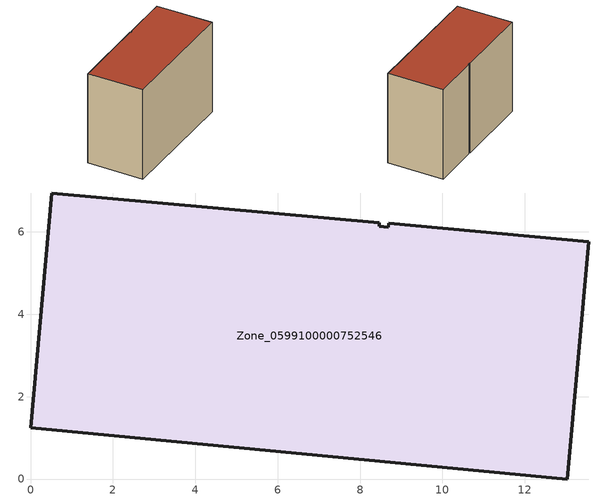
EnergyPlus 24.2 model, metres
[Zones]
Zone_0599100000752546
 floor ground (C_G): 0.51,6.94 8.46,6.22 8.46,6.14 8.68,6.12 8.69,6.2 13.56,5.76 13.04,0 0,1.24 z0
 wall outside (C_F): 13.04,0 13.56,5.76 8.69,6.2 8.68,6.12 8.46,6.14 8.46,6.22 0.51,6.94 0,1.24 13.04,0 z0:9.71
 roof outside (C_R): 8.69,6.2 8.68,6.12 8.46,6.14 8.46,6.22 0.51,6.94 0,1.24 13.04,0 13.56,5.76 z9.71
[BUILDING]
Pand.0599100000752546: North Axis=0; Terrain=City; Loads Convergence Tolerance Value=0.04; Temperature Convergence Tolerance Value=0.4; Solar Distribution=FullExterior; Maximum Number of Warmup Days=25; Minimum Number of Warmup Days=1
[Site:Location]
Rotterdam.The.Hague.AP_ZH_NLD Design_Conditions: Latitude=51.96; Longitude=4.45; Time Zone=1; Elevation=-4.5
[SITE:GROUNDTEMPERATURE:BUILDINGSURFACE]
18, 18, 18, 18, 18, 18, 18, 18, 18, 18, 18, 18
[MATERIAL] Thermal Absorptance=0.9; Solar Absorptance=0.7; Visible Absorptance=0.7
Name | Roughness | Thickness | Conductivity | Density | Specific Heat
G.TC.2006-2014 | MediumSmooth | 0.15 | 0.06 | 540 | 1210
F.TC.2006-2014 | Rough | 0.3 | 0.12 | 1920 | 840
R.TC.2006-2014 | MediumRough | 0.2 | 0.08 | 1500 | 1000
[CONSTRUCTION]
C_G: G.TC.2006-2014
C_F: F.TC.2006-2014
C_R: R.TC.2006-2014
[ZONE]
Zone_0599100000752546: Type=1; Multiplier=1; Ceiling Height=Autocalculate; Volume=Autocalculate; Floor Area=autocalculate; Part of Total Floor Area=Yes
[ZONEINFILTRATION:DESIGNFLOWRATE]
Infil_Zone_0599100000752546: Zone or ZoneList or Space or SpaceList=Zone_0599100000752546; Schedule=AlwaysOn; Design Flow Rate Calculation Method=Flow/Area; Flow Rate per Floor Area=0.0015; Constant Term Coefficient=1; Temperature Term Coefficient=0; Velocity Term Coefficient=0; Velocity Squared Term Coefficient=0
[HVACTEMPLATE:ZONE:IDEALLOADSAIRSYSTEM]
Zone_0599100000752546: Maximum Heating Supply Air Temperature=50; Minimum Cooling Supply Air Temperature=13; Maximum Heating Supply Air Humidity Ratio=0.0156; Minimum Cooling Supply Air Humidity Ratio=0.0077; Heating Limit=NoLimit; Cooling Limit=NoLimit; Dehumidification Control Type=ConstantSensibleHeatRatio; Cooling Sensible Heat Ratio=0.7; Dehumidification Setpoint=60; Humidification Control Type=None; Humidification Setpoint=30; Outdoor Air Method=None; Outdoor Air Flow Rate per Person=0.00944; Outdoor Air Flow Rate per Zone Floor Area=0; Outdoor Air Flow Rate per Zone=0; Demand Controlled Ventilation Type=None; Outdoor Air Economizer Type=NoEconomizer; Heat Recovery Type=None; Sensible Heat Recovery Effectiveness=0.7; Latent Heat Recovery Effectiveness=0.65
[ZONECONTROL:THERMOSTAT]
ThermostatControl_Zone_0599100000752546: Zone or ZoneList=Zone_0599100000752546; Control Type Schedule=DualSetpointControlType; Control 1=Thermostat_Zone_0599100000752546; Temperature Difference Between Cutout And Setpoint=0
[THERMOSTATSETPOINT:DUALSETPOINT]
Thermostat_Zone_0599100000752546: Heating Setpoint Temperature Schedule=HeatingSetpoint_Zone_0599100000752546; Cooling Setpoint Temperature Schedule=CoolingSetpoint_Zone_0599100000752546
[SCHEDULE:COMPACT]
HeatingSetpoint_Zone_0599100000752546: Through: 12/31, For: AllDays, Until: 24:00, 21
CoolingSetpoint_Zone_0599100000752546: Through: 12/31, For: AllDays, Until: 24:00, 24
DualSetpointControlType: Through: 12/31, For: AllDays, Until: 24:00, 4
AlwaysOn: Through: 12/31, For: AllDays, Until: 24:00, 1
